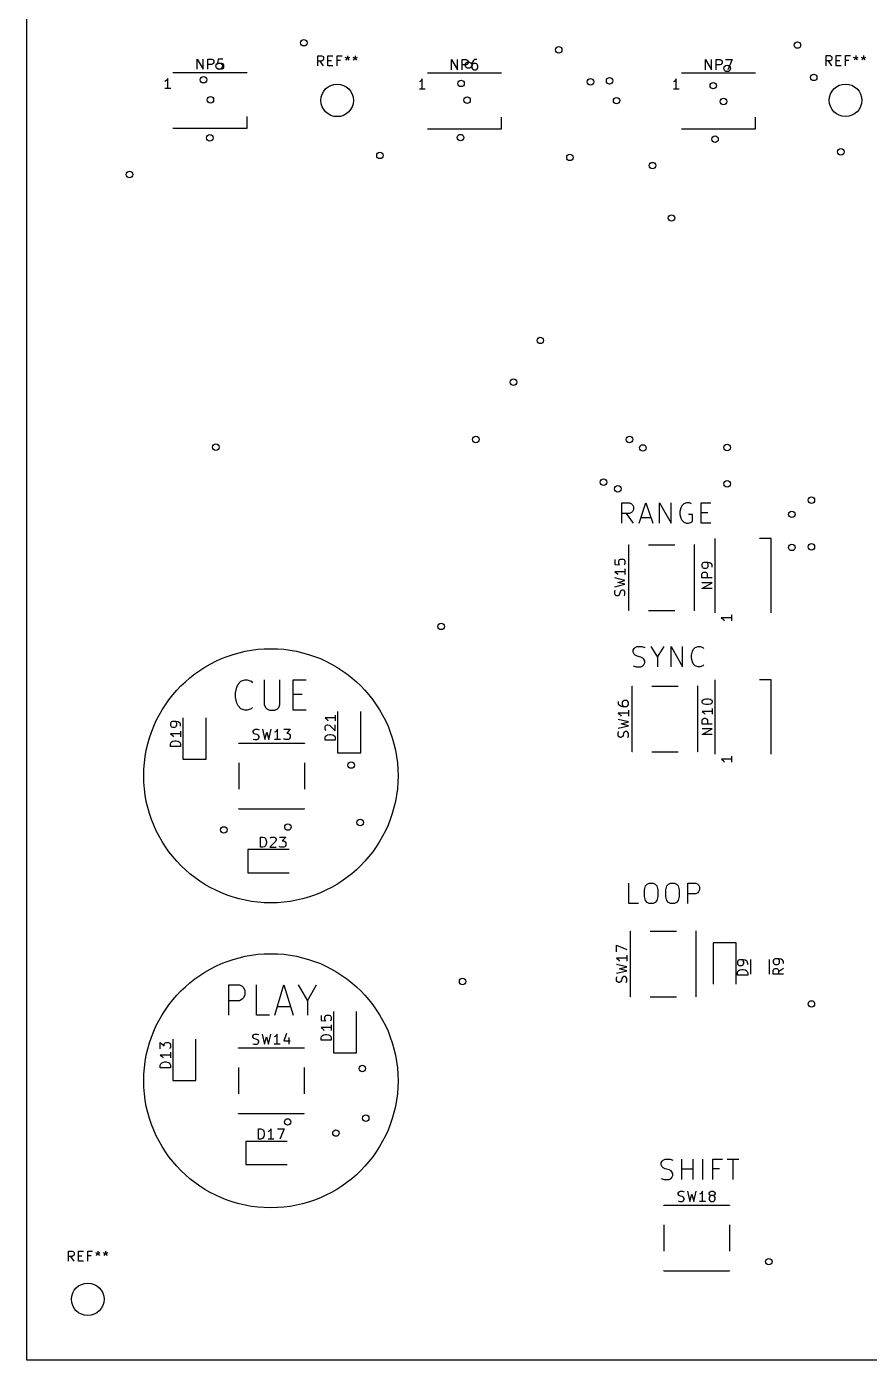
# Model space of a CAD drawing. Extents: x 0 to 360, y 0 to 265.
# Drawn here: x 0 to 82.8, y 0 to 131.2 of the extents above; entities that cross this region are included whole.
import ezdxf

# ---------------------------------------------------------------- set-up
doc = ezdxf.new("R2010")
doc.units = 0
doc.layers.add('BLACK', color=7, linetype='CONTINUOUS')

msp = doc.modelspace()

# ---------------------------------------------------------------- linework, layer by layer
at = {"layer": 'BLACK', "linetype": 'CONTINUOUS'}
for p, q in [((0, 0), (0, 260)), ((16.7681, 126.988), (16.7681, 127.988)), ((16.7681, 127.988), (17.3395, 126.988)), ((17.3395, 126.988), (17.3395, 127.988)), ((17.8157, 126.988), (17.8157, 127.988)), ((17.8157, 127.988), (18.1967, 127.988)), ((18.1967, 127.464), (17.8157, 127.464)), ((18.1967, 127.988), (18.2919, 127.94)), ((18.2919, 127.511), (18.1967, 127.464)), ((18.2919, 127.94), (18.3395, 127.892)), ((18.3395, 127.559), (18.2919, 127.511)), ((18.3395, 127.892), (18.3871, 127.797)), ((18.3871, 127.654), (18.3395, 127.559)), ((18.3871, 127.797), (18.3871, 127.654)), ((18.8157, 127.988), (18.7681, 127.511)), ((18.7681, 127.511), (18.8157, 127.559)), ((19.2919, 127.988), (18.8157, 127.988)), ((18.8157, 127.559), (18.911, 127.607)), ((18.911, 127.607), (19.149, 127.607)), ((19.149, 127.607), (19.2443, 127.559)), ((19.2443, 127.559), (19.2919, 127.511)), ((19.2919, 127.511), (19.3395, 127.416)), ((19.3395, 127.416), (19.3395, 127.178)), ((28.6152, 127.328), (28.6152, 128.328)), ((28.6152, 128.328), (28.9962, 128.328)), ((28.9962, 127.804), (28.6152, 127.804)), ((29.1867, 127.328), (28.8533, 127.804)), ((28.9962, 128.328), (29.0914, 128.28)), ((29.0914, 127.851), (28.9962, 127.804)), ((29.0914, 128.28), (29.139, 128.232)), ((29.139, 127.899), (29.0914, 127.851)), ((29.139, 128.232), (29.1867, 128.137)), ((29.1867, 127.994), (29.139, 127.899)), ((29.1867, 128.137), (29.1867, 127.994)), ((29.6152, 127.328), (29.6152, 128.328)), ((29.6152, 128.328), (30.0914, 128.328)), ((29.6152, 127.851), (29.9486, 127.851)), ((30.0914, 127.328), (29.6152, 127.328)), ((30.52, 127.328), (30.52, 128.328)), ((30.52, 128.328), (30.9962, 128.328)), ((30.8533, 127.851), (30.52, 127.851)), ((31.2819, 128.185), (31.52, 128.09)), ((31.3771, 127.899), (31.52, 128.09)), ((31.52, 128.328), (31.52, 128.09)), ((31.52, 128.09), (31.7581, 128.185)), ((31.52, 128.09), (31.6629, 127.899)), ((32.0438, 128.185), (32.2819, 128.09)), ((32.139, 127.899), (32.2819, 128.09)), ((32.2819, 128.328), (32.2819, 128.09)), ((32.2819, 128.09), (32.52, 128.185)), ((32.2819, 128.09), (32.4248, 127.899)), ((41.7731, 126.943), (41.7731, 127.943)), ((41.7731, 127.943), (42.3445, 126.943)), ((42.3445, 126.943), (42.3445, 127.943)), ((42.8207, 126.943), (42.8207, 127.943)), ((42.8207, 127.943), (43.2017, 127.943)), ((43.2017, 127.419), (42.8207, 127.419)), ((43.2017, 127.943), (43.2969, 127.895)), ((43.2969, 127.467), (43.2017, 127.419)), ((43.2969, 127.895), (43.3445, 127.847)), ((43.3445, 127.514), (43.2969, 127.467)), ((43.3445, 127.847), (43.3921, 127.752)), ((43.3921, 127.609), (43.3445, 127.514)), ((43.3921, 127.752), (43.3921, 127.609)), ((43.8207, 127.705), (43.7731, 127.514)), ((43.7731, 127.514), (43.7731, 127.133)), ((43.8207, 127.467), (43.7731, 127.371)), ((43.916, 127.847), (43.8207, 127.705)), ((43.8683, 127.514), (43.8207, 127.467)), ((43.9636, 127.562), (43.8683, 127.514)), ((43.9636, 127.895), (43.916, 127.847)), ((44.0588, 127.943), (43.9636, 127.895)), ((44.154, 127.562), (43.9636, 127.562)), ((44.2493, 127.943), (44.0588, 127.943)), ((44.2493, 127.514), (44.154, 127.562)), ((44.2969, 127.467), (44.2493, 127.514)), ((44.3445, 127.371), (44.2969, 127.467)), ((44.3445, 127.133), (44.3445, 127.371)), ((66.7431, 126.943), (66.7431, 127.943)), ((66.7431, 127.943), (67.3145, 126.943)), ((67.3145, 126.943), (67.3145, 127.943)), ((67.7907, 126.943), (67.7907, 127.943)), ((67.7907, 127.943), (68.1717, 127.943)), ((68.1717, 127.419), (67.7907, 127.419)), ((68.1717, 127.943), (68.2669, 127.895)), ((68.2669, 127.467), (68.1717, 127.419)), ((68.2669, 127.895), (68.3145, 127.847)), ((68.3145, 127.514), (68.2669, 127.467)), ((68.3145, 127.847), (68.3621, 127.752)), ((68.3621, 127.609), (68.3145, 127.514)), ((68.3621, 127.752), (68.3621, 127.609)), ((68.6955, 127.943), (69.3621, 127.943)), ((69.3621, 127.943), (68.9336, 126.943)), ((78.5852, 127.338), (78.5852, 128.338)), ((78.5852, 128.338), (78.9662, 128.338)), ((78.9662, 127.814), (78.5852, 127.814)), ((79.1567, 127.338), (78.8233, 127.814)), ((78.9662, 128.338), (79.0614, 128.29)), ((79.0614, 127.861), (78.9662, 127.814)), ((79.0614, 128.29), (79.109, 128.242)), ((79.109, 127.909), (79.0614, 127.861)), ((79.109, 128.242), (79.1567, 128.147)), ((79.1567, 128.004), (79.109, 127.909)), ((79.1567, 128.147), (79.1567, 128.004)), ((79.5852, 127.338), (79.5852, 128.338)), ((79.5852, 128.338), (80.0614, 128.338)), ((79.5852, 127.861), (79.9186, 127.861)), ((80.0614, 127.338), (79.5852, 127.338)), ((80.49, 127.338), (80.49, 128.338)), ((80.49, 128.338), (80.9662, 128.338)), ((80.8233, 127.861), (80.49, 127.861)), ((81.2519, 128.195), (81.49, 128.1)), ((81.3471, 127.909), (81.49, 128.1)), ((81.49, 128.338), (81.49, 128.1)), ((81.49, 128.1), (81.7281, 128.195)), ((81.49, 128.1), (81.6329, 127.909)), ((82.0138, 128.195), (82.2519, 128.1)), ((82.109, 127.909), (82.2519, 128.1)), ((82.2519, 128.338), (82.2519, 128.1)), ((82.2519, 128.1), (82.49, 128.195)), ((82.2519, 128.1), (82.3948, 127.909)), ((13.7848, 125.945), (13.6895, 125.85)), ((13.88, 126.088), (13.7848, 125.945)), ((13.88, 125.088), (13.88, 126.088)), ((14.38, 126.69), (21.68, 126.69)), ((18.8157, 127.035), (18.7681, 127.083)), ((18.911, 126.988), (18.8157, 127.035)), ((19.149, 126.988), (18.911, 126.988)), ((19.2443, 127.035), (19.149, 126.988)), ((19.2919, 127.083), (19.2443, 127.035)), ((19.3395, 127.178), (19.2919, 127.083)), ((38.885, 126.043), (38.7898, 125.9)), ((38.885, 125.043), (38.885, 126.043)), ((39.385, 126.645), (46.685, 126.645)), ((43.7731, 127.133), (43.8207, 127.038)), ((43.8207, 127.038), (43.8683, 126.99)), ((43.8683, 126.99), (43.9636, 126.943)), ((43.9636, 126.943), (44.154, 126.943)), ((44.154, 126.943), (44.2493, 126.99)), ((44.2493, 126.99), (44.2969, 127.038)), ((44.2969, 127.038), (44.3445, 127.133)), ((63.855, 126.043), (63.7598, 125.9)), ((63.855, 125.043), (63.855, 126.043)), ((64.355, 126.645), (71.655, 126.645)), ((13.6895, 125.85), (13.5943, 125.802)), ((14.1657, 125.088), (13.5943, 125.088)), ((38.6945, 125.805), (38.5993, 125.757)), ((39.1707, 125.043), (38.5993, 125.043)), ((38.7898, 125.9), (38.6945, 125.805)), ((63.6645, 125.805), (63.5693, 125.757)), ((64.1407, 125.043), (63.5693, 125.043)), ((63.7598, 125.9), (63.6645, 125.805)), ((21.68, 121.19), (21.68, 122.34)), ((46.685, 121.145), (46.685, 122.295)), ((71.655, 121.145), (71.655, 122.295)), ((14.38, 121.19), (21.68, 121.19)), ((39.385, 121.145), (46.685, 121.145)), ((64.355, 121.145), (71.655, 121.145)), ((58.4917, 82.3452), (58.4917, 84.3452)), ((58.4917, 84.3452), (59.2536, 84.3452)), ((59.2536, 84.3452), (59.444, 84.25)), ((59.444, 84.25), (59.5393, 84.1548)), ((59.5393, 84.1548), (59.6345, 83.9643)), ((59.6345, 83.9643), (59.6345, 83.6786)), ((60.206, 82.3452), (60.8726, 84.3452)), ((60.8726, 84.3452), (61.5393, 82.3452)), ((62.206, 82.3452), (62.206, 84.3452)), ((62.206, 84.3452), (63.3488, 82.3452)), ((63.3488, 82.3452), (63.3488, 84.3452)), ((64.3964, 84.0595), (64.3012, 83.869)), ((64.5869, 84.25), (64.3964, 84.0595)), ((64.8726, 84.3452), (64.5869, 84.25)), ((65.1583, 84.3452), (64.8726, 84.3452)), ((65.3488, 84.25), (65.1583, 84.3452)), ((66.3012, 82.3452), (66.3012, 84.3452)), ((66.3012, 84.3452), (67.2536, 84.3452)), ((59.2536, 83.2976), (58.4917, 83.2976)), ((59.6345, 82.3452), (58.9679, 83.2976)), ((59.444, 83.3929), (59.2536, 83.2976)), ((59.5393, 83.4881), (59.444, 83.3929)), ((59.6345, 83.6786), (59.5393, 83.4881)), ((60.3964, 82.9167), (61.3488, 82.9167)), ((64.3012, 83.869), (64.206, 83.4881)), ((64.206, 83.4881), (64.206, 83.2024)), ((64.206, 83.2024), (64.3012, 82.8214)), ((64.3012, 82.8214), (64.3964, 82.631)), ((65.444, 83.2024), (65.0631, 83.2024)), ((65.444, 82.5357), (65.444, 83.2024)), ((66.3012, 83.3929), (66.9679, 83.3929)), ((64.3964, 82.631), (64.5869, 82.4405)), ((64.5869, 82.4405), (64.8726, 82.3452)), ((64.8726, 82.3452), (65.0631, 82.3452)), ((65.0631, 82.3452), (65.3488, 82.4405)), ((65.3488, 82.4405), (65.444, 82.5357)), ((67.2536, 82.3452), (66.3012, 82.3452)), ((59.18, 80.23), (59.21, 80.23)), ((59.18, 73.77), (59.18, 80.23)), ((61.11, 80.23), (63.71, 80.23)), ((65.64, 80.23), (65.61, 80.23)), ((65.64, 73.77), (65.64, 80.23)), ((67.68, 73.53), (67.68, 80.83)), ((73.18, 80.83), (72.03, 80.83)), ((73.18, 73.53), (73.18, 80.83)), ((57.8124, 78.7619), (57.8124, 78.2857)), ((58.1933, 78.619), (58.241, 78.7143)), ((58.241, 78.7143), (58.2886, 78.7619)), ((58.2886, 78.7619), (58.3838, 78.8095)), ((58.3838, 78.8095), (58.6219, 78.8095)), ((58.6219, 78.8095), (58.7171, 78.7619)), ((58.7171, 78.7619), (58.7648, 78.7143)), ((58.7648, 78.7143), (58.8124, 78.619)), ((57.8124, 78.2857), (58.2886, 78.2381)), ((58.8124, 77.5714), (57.8124, 77.5714)), ((57.8124, 77.5714), (57.9552, 77.4762)), ((57.9552, 77.4762), (58.0505, 77.381)), ((58.1933, 78.381), (58.1933, 78.619)), ((58.241, 78.2857), (58.1933, 78.381)), ((58.2886, 78.2381), (58.241, 78.2857)), ((58.7648, 78.2857), (58.7171, 78.2381)), ((58.8124, 78.381), (58.7648, 78.2857)), ((58.8124, 78.619), (58.8124, 78.381)), ((58.8124, 77.8571), (58.8124, 77.2857)), ((66.43, 78.3943), (66.3824, 78.299)), ((66.3824, 78.299), (66.3824, 78.1086)), ((66.3824, 78.1086), (66.43, 78.0133)), ((66.3824, 77.3467), (66.43, 77.4419)), ((66.4776, 78.4419), (66.43, 78.3943)), ((66.43, 78.0133), (66.4776, 77.9657)), ((66.43, 77.4419), (66.4776, 77.4895)), ((66.5729, 78.4895), (66.4776, 78.4419)), ((66.4776, 77.9657), (66.5729, 77.9181)), ((66.4776, 77.4895), (66.5729, 77.5371)), ((66.9538, 78.4895), (66.5729, 78.4895)), ((66.5729, 77.9181), (66.811, 77.9181)), ((66.5729, 77.5371), (66.7157, 77.5371)), ((66.7157, 77.5371), (66.811, 77.4895)), ((66.9062, 78.4419), (66.811, 78.4895)), ((66.811, 77.9181), (66.9062, 77.9657)), ((66.811, 77.4895), (66.8586, 77.4419)), ((66.8586, 77.4419), (66.9062, 77.3467)), ((66.9538, 78.3943), (66.9062, 78.4419)), ((66.9062, 77.9657), (66.9538, 78.0133)), ((67.1443, 78.4419), (66.9538, 78.4895)), ((67.0014, 78.299), (66.9538, 78.3943)), ((66.9538, 78.0133), (67.0014, 78.1086)), ((67.0014, 78.1086), (67.0014, 78.299)), ((67.2871, 78.3467), (67.1443, 78.4419)), ((67.3348, 78.299), (67.2871, 78.3467)), ((67.3824, 78.2038), (67.3348, 78.299)), ((67.3824, 78.0133), (67.3824, 78.2038)), ((58.8124, 76.7143), (57.8124, 76.9524)), ((57.8124, 76.0952), (58.8124, 76.3333)), ((58.0505, 77.381), (58.0981, 77.2857)), ((58.0981, 76.5238), (58.8124, 76.7143)), ((58.8124, 76.3333), (58.0981, 76.5238)), ((66.3824, 76.9657), (66.3824, 77.3467)), ((67.3824, 76.9657), (66.3824, 76.9657)), ((66.3824, 75.9181), (67.3824, 76.4895)), ((67.3824, 76.4895), (66.3824, 76.4895)), ((66.9062, 77.3467), (66.9062, 76.9657)), ((57.8124, 75.619), (57.86, 75.7619)), ((57.8124, 75.381), (57.8124, 75.619)), ((57.86, 75.2857), (57.8124, 75.381)), ((57.9076, 75.2381), (57.86, 75.2857)), ((58.0029, 75.1905), (57.9076, 75.2381)), ((58.0981, 75.1905), (58.0029, 75.1905)), ((58.1933, 75.2381), (58.0981, 75.1905)), ((58.241, 75.2857), (58.1933, 75.2381)), ((58.2886, 75.381), (58.241, 75.2857)), ((58.3362, 75.5714), (58.2886, 75.381)), ((58.3838, 75.6667), (58.3362, 75.5714)), ((58.4314, 75.7143), (58.3838, 75.6667)), ((58.5267, 75.7619), (58.4314, 75.7143)), ((58.6219, 75.7619), (58.5267, 75.7619)), ((58.7171, 75.7143), (58.6219, 75.7619)), ((58.7648, 75.6667), (58.7171, 75.7143)), ((58.8124, 75.5714), (58.7648, 75.6667)), ((58.7648, 75.1905), (58.8124, 75.3333)), ((58.8124, 75.3333), (58.8124, 75.5714)), ((67.3824, 75.9181), (66.3824, 75.9181)), ((59.21, 73.77), (59.18, 73.77)), ((61.11, 73.77), (63.71, 73.77)), ((65.64, 73.77), (65.61, 73.77)), ((69.2824, 73.03), (68.2824, 73.03)), ((68.2824, 73.03), (68.4252, 72.9348)), ((68.4252, 72.9348), (68.5205, 72.8395)), ((68.5205, 72.8395), (68.5681, 72.7443)), ((69.2824, 73.3157), (69.2824, 72.7443)), ((59.6238, 69.8393), (59.719, 70.0298)), ((59.6238, 69.6488), (59.6238, 69.8393)), ((59.719, 69.4583), (59.6238, 69.6488)), ((59.719, 70.0298), (59.8143, 70.125)), ((59.8143, 70.125), (60.0048, 70.2202)), ((60.0048, 70.2202), (60.481, 70.2202)), ((60.481, 70.2202), (60.7667, 70.125)), ((61.3381, 70.2202), (62.0048, 69.1726)), ((62.0048, 69.1726), (62.6714, 70.2202)), ((63.3381, 68.2202), (63.3381, 70.2202)), ((63.3381, 70.2202), (64.481, 68.2202)), ((64.481, 68.2202), (64.481, 70.2202)), ((65.3381, 69.3631), (65.4333, 69.744)), ((65.4333, 69.744), (65.5286, 69.9345)), ((65.5286, 69.9345), (65.719, 70.125)), ((65.719, 70.125), (66.0048, 70.2202)), ((66.0048, 70.2202), (66.1952, 70.2202)), ((66.1952, 70.2202), (66.481, 70.125)), ((66.481, 70.125), (66.5762, 70.0298)), ((59.6238, 68.3155), (59.9095, 68.2202)), ((59.8143, 69.3631), (59.719, 69.4583)), ((60.0048, 69.2679), (59.8143, 69.3631)), ((59.9095, 68.2202), (60.3857, 68.2202)), ((60.3857, 69.1726), (60.0048, 69.2679)), ((60.5762, 69.0774), (60.3857, 69.1726)), ((60.3857, 68.2202), (60.5762, 68.3155)), ((60.6714, 68.9821), (60.5762, 69.0774)), ((60.5762, 68.3155), (60.6714, 68.4107)), ((60.7667, 68.7917), (60.6714, 68.9821)), ((60.6714, 68.4107), (60.7667, 68.6012)), ((60.7667, 68.6012), (60.7667, 68.7917)), ((62.0048, 69.1726), (62.0048, 68.2202)), ((65.3381, 69.0774), (65.3381, 69.3631)), ((65.4333, 68.6964), (65.3381, 69.0774)), ((65.5286, 68.506), (65.4333, 68.6964)), ((65.719, 68.3155), (65.5286, 68.506)), ((66.0048, 68.2202), (65.719, 68.3155)), ((66.1952, 68.2202), (66.0048, 68.2202)), ((66.481, 68.3155), (66.1952, 68.2202)), ((66.5762, 68.4107), (66.481, 68.3155)), ((21.0429, 66.7992), (21.4286, 66.942)), ((21.4286, 66.942), (21.6857, 66.942)), ((21.6857, 66.942), (22.0714, 66.7992)), ((23.3571, 66.942), (23.3571, 64.5135)), ((24.9, 64.5135), (24.9, 66.942)), ((26.1857, 63.942), (26.1857, 66.942)), ((26.1857, 66.942), (27.4714, 66.942)), ((67.69, 59.63), (67.69, 66.93)), ((73.19, 66.93), (72.04, 66.93)), ((73.19, 59.63), (73.19, 66.93)), ((20.5286, 65.6563), (20.6571, 66.2278)), ((20.5286, 65.2278), (20.5286, 65.6563)), ((20.6571, 66.2278), (20.7857, 66.5135)), ((20.7857, 66.5135), (21.0429, 66.7992)), ((22.0714, 66.7992), (22.2, 66.6563)), ((59.51, 66.31), (59.54, 66.31)), ((59.51, 59.85), (59.51, 66.31)), ((61.44, 66.31), (64.04, 66.31)), ((65.97, 66.31), (65.94, 66.31)), ((65.97, 59.85), (65.97, 66.31)), ((20.6571, 64.6563), (20.5286, 65.2278)), ((20.7857, 64.3706), (20.6571, 64.6563)), ((21.0429, 64.0849), (20.7857, 64.3706)), ((23.3571, 64.5135), (23.4857, 64.2278)), ((24.7714, 64.2278), (24.9, 64.5135)), ((26.1857, 65.5135), (27.0857, 65.5135)), ((58.1424, 64.7943), (58.1424, 64.6038)), ((58.1424, 64.6038), (58.19, 64.5086)), ((58.19, 64.5086), (58.2376, 64.461)), ((58.2376, 64.461), (58.3805, 64.3657)), ((58.3805, 64.3657), (58.571, 64.3181)), ((58.571, 64.7943), (58.5233, 64.699)), ((58.5233, 64.699), (58.5233, 64.5086)), ((58.5233, 64.5086), (58.571, 64.4133)), ((58.6186, 64.8419), (58.571, 64.7943)), ((58.571, 64.4133), (58.6186, 64.3657)), ((58.571, 64.3181), (58.9519, 64.3181)), ((58.7138, 64.8895), (58.6186, 64.8419)), ((58.6186, 64.3657), (58.7138, 64.3181)), ((58.9519, 64.8895), (58.7138, 64.8895)), ((59.0471, 64.8419), (58.9519, 64.8895)), ((58.9519, 64.3181), (59.0471, 64.3657)), ((59.0948, 64.7943), (59.0471, 64.8419)), ((59.0471, 64.3657), (59.0948, 64.4133)), ((59.1424, 64.699), (59.0948, 64.7943)), ((59.0948, 64.4133), (59.1424, 64.5086)), ((59.1424, 64.5086), (59.1424, 64.699)), ((66.3924, 64.8276), (66.44, 64.9229)), ((66.3924, 64.7324), (66.3924, 64.8276)), ((66.44, 64.6371), (66.3924, 64.7324)), ((66.44, 64.9229), (66.4876, 64.9705)), ((66.4876, 64.5895), (66.44, 64.6371)), ((66.4876, 64.9705), (66.5829, 65.0181)), ((66.5829, 64.5419), (66.4876, 64.5895)), ((66.5829, 65.0181), (66.7733, 65.0657)), ((66.7733, 64.4943), (66.5829, 64.5419)), ((66.7733, 65.0657), (67.0114, 65.0657)), ((67.0114, 64.4943), (66.7733, 64.4943)), ((67.0114, 65.0657), (67.2019, 65.0181)), ((67.2019, 64.5419), (67.0114, 64.4943)), ((67.2019, 65.0181), (67.2971, 64.9705)), ((67.2971, 64.5895), (67.2019, 64.5419)), ((67.2971, 64.9705), (67.3448, 64.9229)), ((67.3448, 64.6371), (67.2971, 64.5895)), ((67.3448, 64.9229), (67.3924, 64.8276)), ((67.3924, 64.7324), (67.3448, 64.6371)), ((67.3924, 64.8276), (67.3924, 64.7324)), ((15.365, 63.1875), (15.365, 59.1275)), ((17.635, 59.1275), (17.635, 63.1875)), ((21.4286, 63.942), (21.0429, 64.0849)), ((21.6857, 63.942), (21.4286, 63.942)), ((22.0714, 64.0849), (21.6857, 63.942)), ((22.2, 64.2278), (22.0714, 64.0849)), ((23.4857, 64.2278), (23.6143, 64.0849)), ((23.6143, 64.0849), (23.8714, 63.942)), ((23.8714, 63.942), (24.3857, 63.942)), ((24.3857, 63.942), (24.6429, 64.0849)), ((24.6429, 64.0849), (24.7714, 64.2278)), ((27.4714, 63.942), (26.1857, 63.942)), ((30.3324, 63.1887), (29.3324, 63.1887)), ((29.3324, 63.1887), (29.4752, 63.0935)), ((29.4752, 63.0935), (29.5705, 62.9982)), ((29.5705, 62.9982), (29.6181, 62.903)), ((30.3324, 63.4744), (30.3324, 62.903)), ((30.565, 63.8125), (30.565, 59.7525)), ((32.835, 59.7525), (32.835, 63.8125)), ((59.1424, 63.6514), (58.1424, 63.6514)), ((58.1424, 63.6514), (58.2852, 63.5562)), ((59.1424, 62.7943), (58.1424, 63.0324)), ((58.2852, 63.5562), (58.3805, 63.461)), ((58.3805, 63.461), (58.4281, 63.3657)), ((59.1424, 63.9371), (59.1424, 63.3657)), ((67.3924, 63.8276), (66.3924, 63.8276)), ((66.3924, 63.8276), (66.5352, 63.7324)), ((66.3924, 62.9705), (66.44, 63.0657)), ((66.3924, 62.5895), (66.3924, 62.9705)), ((66.44, 63.0657), (66.4876, 63.1133)), ((66.4876, 63.1133), (66.5829, 63.161)), ((66.5352, 63.7324), (66.6305, 63.6371)), ((66.5829, 63.161), (66.7257, 63.161)), ((66.6305, 63.6371), (66.6781, 63.5419)), ((66.7257, 63.161), (66.821, 63.1133)), ((66.821, 63.1133), (66.8686, 63.0657)), ((66.8686, 63.0657), (66.9162, 62.9705)), ((66.9162, 62.9705), (66.9162, 62.5895)), ((67.3924, 64.1133), (67.3924, 63.5419)), ((14.18, 62.7542), (14.1324, 62.6589)), ((14.1324, 62.6589), (14.1324, 62.4685)), ((14.1324, 62.4685), (14.18, 62.3732)), ((14.2276, 62.8018), (14.18, 62.7542)), ((14.18, 62.3732), (14.2276, 62.3256)), ((14.3229, 62.8494), (14.2276, 62.8018)), ((14.2276, 62.3256), (14.3229, 62.278)), ((14.7038, 62.8494), (14.3229, 62.8494)), ((14.3229, 62.278), (14.561, 62.278)), ((14.6562, 62.8018), (14.561, 62.8494)), ((14.561, 62.278), (14.6562, 62.3256)), ((14.7038, 62.7542), (14.6562, 62.8018)), ((14.6562, 62.3256), (14.7038, 62.3732)), ((14.8943, 62.8018), (14.7038, 62.8494)), ((14.7514, 62.6589), (14.7038, 62.7542)), ((14.7038, 62.3732), (14.7514, 62.4685)), ((14.7514, 62.4685), (14.7514, 62.6589)), ((15.0371, 62.7065), (14.8943, 62.8018)), ((15.0848, 62.6589), (15.0371, 62.7065)), ((15.1324, 62.5637), (15.0848, 62.6589)), ((15.1324, 62.3732), (15.1324, 62.5637)), ((15.1324, 61.897), (15.1324, 61.3256)), ((22.2705, 61.8771), (22.3181, 61.9724)), ((22.2705, 61.7819), (22.2705, 61.8771)), ((22.3181, 61.6867), (22.2705, 61.7819)), ((22.3181, 61.9724), (22.3657, 62.02)), ((22.3657, 61.639), (22.3181, 61.6867)), ((22.3657, 62.02), (22.461, 62.0676)), ((22.461, 62.0676), (22.699, 62.0676)), ((22.699, 62.0676), (22.8419, 62.02)), ((23.1752, 62.0676), (23.4133, 61.0676)), ((23.4133, 61.0676), (23.6038, 61.7819)), ((23.6038, 61.7819), (23.7943, 61.0676)), ((23.7943, 61.0676), (24.0324, 62.0676)), ((24.461, 61.8295), (24.3657, 61.7819)), ((24.5562, 61.9248), (24.461, 61.8295)), ((24.6514, 62.0676), (24.5562, 61.9248)), ((24.6514, 61.0676), (24.6514, 62.0676)), ((25.2705, 62.0676), (25.8895, 62.0676)), ((25.8895, 62.0676), (25.5562, 61.6867)), ((25.5562, 61.6867), (25.699, 61.6867)), ((25.699, 61.6867), (25.7943, 61.639)), ((29.3324, 62.3315), (29.38, 62.4268)), ((29.3324, 62.0935), (29.3324, 62.3315)), ((29.38, 61.9982), (29.3324, 62.0935)), ((29.38, 62.4268), (29.4276, 62.4744)), ((29.4276, 61.9506), (29.38, 61.9982)), ((29.4276, 62.4744), (29.5229, 62.522)), ((29.5229, 62.522), (29.6181, 62.522)), ((29.6181, 62.522), (29.761, 62.4744)), ((29.761, 62.4744), (30.3324, 61.903)), ((30.3324, 61.903), (30.3324, 62.522)), ((58.1424, 62.1752), (59.1424, 62.4133)), ((58.1424, 61.699), (58.19, 61.8419)), ((58.1424, 61.461), (58.1424, 61.699)), ((58.4281, 62.6038), (59.1424, 62.7943)), ((59.1424, 62.4133), (58.4281, 62.6038)), ((58.7138, 61.7467), (58.6662, 61.6514)), ((58.7614, 61.7943), (58.7138, 61.7467)), ((58.8567, 61.8419), (58.7614, 61.7943)), ((58.9519, 61.8419), (58.8567, 61.8419)), ((59.0471, 61.7943), (58.9519, 61.8419)), ((59.0948, 61.7467), (59.0471, 61.7943)), ((59.1424, 61.6514), (59.0948, 61.7467)), ((67.3924, 62.5895), (66.3924, 62.5895)), ((66.3924, 61.5419), (67.3924, 62.1133)), ((67.3924, 62.1133), (66.3924, 62.1133)), ((15.1324, 61.6113), (14.1324, 61.6113)), ((14.1324, 61.6113), (14.2752, 61.5161)), ((14.1324, 60.6113), (14.18, 60.7542)), ((14.1324, 60.3732), (14.1324, 60.6113)), ((15.1324, 60.3732), (14.1324, 60.3732)), ((14.18, 60.7542), (14.2752, 60.8494)), ((14.2752, 61.5161), (14.3705, 61.4208)), ((14.2752, 60.8494), (14.3705, 60.897)), ((14.3705, 61.4208), (14.4181, 61.3256)), ((14.3705, 60.897), (14.561, 60.9446)), ((14.561, 60.9446), (14.7038, 60.9446)), ((14.7038, 60.9446), (14.8943, 60.897)), ((14.8943, 60.897), (14.9895, 60.8494)), ((14.9895, 60.8494), (15.0848, 60.7542)), ((15.0848, 60.7542), (15.1324, 60.6113)), ((15.1324, 60.6113), (15.1324, 60.3732)), ((20.85, 60.67), (20.85, 60.7)), ((20.85, 60.7), (27.31, 60.7)), ((22.2705, 61.1152), (22.4133, 61.0676)), ((22.461, 61.5914), (22.3657, 61.639)), ((22.4133, 61.0676), (22.6514, 61.0676)), ((22.6514, 61.5438), (22.461, 61.5914)), ((22.7467, 61.4962), (22.6514, 61.5438)), ((22.6514, 61.0676), (22.7467, 61.1152)), ((22.7943, 61.4486), (22.7467, 61.4962)), ((22.7467, 61.1152), (22.7943, 61.1629)), ((22.8419, 61.3533), (22.7943, 61.4486)), ((22.7943, 61.1629), (22.8419, 61.2581)), ((22.8419, 61.2581), (22.8419, 61.3533)), ((24.9371, 61.0676), (24.3657, 61.0676)), ((25.3181, 61.1152), (25.2705, 61.1629)), ((25.4133, 61.0676), (25.3181, 61.1152)), ((25.699, 61.0676), (25.4133, 61.0676)), ((25.7943, 61.1152), (25.699, 61.0676)), ((25.7943, 61.639), (25.8419, 61.5914)), ((25.8419, 61.1629), (25.7943, 61.1152)), ((25.8419, 61.5914), (25.8895, 61.4962)), ((25.8895, 61.2581), (25.8419, 61.1629)), ((25.8895, 61.4962), (25.8895, 61.2581)), ((27.31, 60.7), (27.31, 60.67)), ((29.3324, 61.2363), (29.38, 61.3792)), ((29.3324, 60.9982), (29.3324, 61.2363)), ((30.3324, 60.9982), (29.3324, 60.9982)), ((29.38, 61.3792), (29.4752, 61.4744)), ((29.4752, 61.4744), (29.5705, 61.522)), ((29.5705, 61.522), (29.761, 61.5696)), ((29.761, 61.5696), (29.9038, 61.5696)), ((29.9038, 61.5696), (30.0943, 61.522)), ((30.0943, 61.522), (30.1895, 61.4744)), ((30.1895, 61.4744), (30.2848, 61.3792)), ((30.2848, 61.3792), (30.3324, 61.2363)), ((30.3324, 61.2363), (30.3324, 60.9982)), ((58.19, 61.3657), (58.1424, 61.461)), ((58.2376, 61.3181), (58.19, 61.3657)), ((58.3329, 61.2705), (58.2376, 61.3181)), ((58.4281, 61.2705), (58.3329, 61.2705)), ((58.5233, 61.3181), (58.4281, 61.2705)), ((58.571, 61.3657), (58.5233, 61.3181)), ((58.6186, 61.461), (58.571, 61.3657)), ((58.6662, 61.6514), (58.6186, 61.461)), ((59.0948, 61.2705), (59.1424, 61.4133)), ((59.1424, 61.4133), (59.1424, 61.6514)), ((67.3924, 61.5419), (66.3924, 61.5419)), ((15.365, 59.1275), (17.635, 59.1275)), ((30.565, 59.7525), (32.835, 59.7525)), ((59.54, 59.85), (59.51, 59.85)), ((61.44, 59.85), (64.04, 59.85)), ((65.97, 59.85), (65.94, 59.85)), ((69.2924, 59.13), (68.2924, 59.13)), ((68.2924, 59.13), (68.4352, 59.0348)), ((68.4352, 59.0348), (68.5305, 58.9395)), ((69.2924, 59.4157), (69.2924, 58.8443)), ((20.85, 58.77), (20.85, 56.17)), ((27.31, 58.77), (27.31, 56.17)), ((68.5305, 58.9395), (68.5781, 58.8443)), ((20.85, 54.24), (20.85, 54.27)), ((20.85, 54.24), (27.31, 54.24)), ((27.31, 54.24), (27.31, 54.27)), ((22.9857, 50.4676), (22.9857, 51.4676)), ((22.9857, 51.4676), (23.2238, 51.4676)), ((23.2238, 51.4676), (23.3667, 51.42)), ((23.3667, 51.42), (23.4619, 51.3248)), ((23.4619, 51.3248), (23.5095, 51.2295)), ((23.5095, 51.2295), (23.5571, 51.039)), ((23.9381, 51.3724), (23.9857, 51.42)), ((23.9857, 51.42), (24.081, 51.4676)), ((24.081, 51.4676), (24.319, 51.4676)), ((24.319, 51.4676), (24.4143, 51.42)), ((24.4143, 51.42), (24.4619, 51.3724)), ((24.4619, 51.3724), (24.5095, 51.2771)), ((24.5095, 51.1819), (24.4619, 51.039)), ((24.5095, 51.2771), (24.5095, 51.1819)), ((24.8429, 51.4676), (25.4619, 51.4676)), ((25.4619, 51.4676), (25.1286, 51.0867)), ((25.8, 50.235), (21.74, 50.235)), ((21.74, 50.235), (21.74, 47.965)), ((23.2238, 50.4676), (22.9857, 50.4676)), ((23.3667, 50.5152), (23.2238, 50.4676)), ((23.4619, 50.6105), (23.3667, 50.5152)), ((23.5095, 50.7057), (23.4619, 50.6105)), ((23.5571, 50.8962), (23.5095, 50.7057)), ((23.5571, 51.039), (23.5571, 50.8962)), ((24.4619, 51.039), (23.8905, 50.4676)), ((23.8905, 50.4676), (24.5095, 50.4676)), ((24.8905, 50.5152), (24.8429, 50.5629)), ((24.9857, 50.4676), (24.8905, 50.5152)), ((25.2714, 50.4676), (24.9857, 50.4676)), ((25.1286, 51.0867), (25.2714, 51.0867)), ((25.2714, 51.0867), (25.3667, 51.039)), ((25.3667, 50.5152), (25.2714, 50.4676)), ((25.3667, 51.039), (25.4143, 50.9914)), ((25.4143, 50.5629), (25.3667, 50.5152)), ((25.4143, 50.9914), (25.4619, 50.8962)), ((25.4619, 50.6581), (25.4143, 50.5629)), ((25.4619, 50.8962), (25.4619, 50.6581)), ((21.74, 47.965), (25.8, 47.965)), ((59.1964, 44.9452), (59.1964, 46.9452)), ((60.7202, 46.2786), (60.8155, 46.6595)), ((60.7202, 45.6119), (60.7202, 46.2786)), ((60.8155, 46.6595), (61.006, 46.85)), ((61.006, 46.85), (61.1964, 46.9452)), ((61.1964, 46.9452), (61.5774, 46.9452)), ((61.5774, 46.9452), (61.7679, 46.85)), ((61.7679, 46.85), (61.9583, 46.6595)), ((61.9583, 46.6595), (62.0536, 46.2786)), ((62.0536, 46.2786), (62.0536, 45.6119)), ((62.8155, 46.2786), (62.9107, 46.6595)), ((62.8155, 45.6119), (62.8155, 46.2786)), ((62.9107, 46.6595), (63.1012, 46.85)), ((63.1012, 46.85), (63.2917, 46.9452)), ((63.2917, 46.9452), (63.6726, 46.9452)), ((63.6726, 46.9452), (63.8631, 46.85)), ((63.8631, 46.85), (64.0536, 46.6595)), ((64.0536, 46.6595), (64.1488, 46.2786)), ((64.1488, 46.2786), (64.1488, 45.6119)), ((65.006, 44.9452), (65.006, 46.9452)), ((65.006, 46.9452), (65.7679, 46.9452)), ((65.7679, 46.9452), (65.9583, 46.85)), ((65.9583, 45.9929), (65.7679, 45.8976)), ((65.9583, 46.85), (66.0536, 46.7548)), ((66.0536, 46.0881), (65.9583, 45.9929)), ((66.0536, 46.7548), (66.1488, 46.5643)), ((66.1488, 46.2786), (66.0536, 46.0881)), ((66.1488, 46.5643), (66.1488, 46.2786)), ((60.1488, 44.9452), (59.1964, 44.9452)), ((60.8155, 45.231), (60.7202, 45.6119)), ((61.006, 45.0405), (60.8155, 45.231)), ((61.1964, 44.9452), (61.006, 45.0405)), ((61.5774, 44.9452), (61.1964, 44.9452)), ((61.7679, 45.0405), (61.5774, 44.9452)), ((61.9583, 45.231), (61.7679, 45.0405)), ((62.0536, 45.6119), (61.9583, 45.231)), ((62.9107, 45.231), (62.8155, 45.6119)), ((63.1012, 45.0405), (62.9107, 45.231)), ((63.2917, 44.9452), (63.1012, 45.0405)), ((63.6726, 44.9452), (63.2917, 44.9452)), ((63.8631, 45.0405), (63.6726, 44.9452)), ((64.0536, 45.231), (63.8631, 45.0405)), ((64.1488, 45.6119), (64.0536, 45.231)), ((65.7679, 45.8976), (65.006, 45.8976)), ((59.35, 42.22), (59.38, 42.22)), ((59.35, 35.76), (59.35, 42.22)), ((61.28, 42.22), (63.88, 42.22)), ((65.81, 42.22), (65.78, 42.22)), ((65.81, 35.76), (65.81, 42.22)), ((57.9824, 40.1805), (57.9824, 40.8471)), ((57.9824, 40.8471), (58.9824, 40.4186)), ((69.735, 41.0725), (67.465, 41.0725)), ((67.465, 41.0725), (67.465, 37.0125)), ((69.735, 37.0125), (69.735, 41.0725)), ((58.9824, 39.5614), (57.9824, 39.5614)), ((57.9824, 39.5614), (58.1252, 39.4662)), ((58.1252, 39.4662), (58.2205, 39.371)), ((58.2205, 39.371), (58.2681, 39.2757)), ((58.9824, 39.8471), (58.9824, 39.2757)), ((70.0629, 39.3982), (69.9676, 39.3506)), ((70.4438, 39.3982), (70.0629, 39.3982)), ((70.3962, 39.3506), (70.301, 39.3982)), ((70.6343, 39.3506), (70.4438, 39.3982)), ((71.19, 37.9729), (71.19, 39.4271)), ((73.01, 37.9729), (73.01, 39.4271)), ((73.44, 39.4105), (73.3924, 39.3152)), ((73.4876, 39.4581), (73.44, 39.4105)), ((73.5829, 39.5057), (73.4876, 39.4581)), ((73.9638, 39.5057), (73.5829, 39.5057)), ((73.9162, 39.4581), (73.821, 39.5057)), ((73.9638, 39.4105), (73.9162, 39.4581)), ((74.1543, 39.4581), (73.9638, 39.5057)), ((74.0114, 39.3152), (73.9638, 39.4105)), ((74.2971, 39.3629), (74.1543, 39.4581)), ((74.3448, 39.3152), (74.2971, 39.3629)), ((58.9824, 38.7043), (57.9824, 38.9424)), ((57.9824, 38.0852), (58.9824, 38.3233)), ((58.2681, 38.5138), (58.9824, 38.7043)), ((58.9824, 38.3233), (58.2681, 38.5138)), ((69.92, 39.303), (69.8724, 39.2077)), ((69.8724, 39.2077), (69.8724, 39.0173)), ((69.8724, 39.0173), (69.92, 38.922)), ((69.8724, 38.1125), (69.92, 38.2554)), ((69.8724, 37.8744), (69.8724, 38.1125)), ((69.9676, 39.3506), (69.92, 39.303)), ((69.92, 38.922), (69.9676, 38.8744)), ((69.92, 38.2554), (70.0152, 38.3506)), ((69.9676, 38.8744), (70.0629, 38.8268)), ((70.0152, 38.3506), (70.1105, 38.3982)), ((70.0629, 38.8268), (70.301, 38.8268)), ((70.1105, 38.3982), (70.301, 38.4458)), ((70.301, 38.8268), (70.3962, 38.8744)), ((70.301, 38.4458), (70.4438, 38.4458)), ((70.4438, 39.303), (70.3962, 39.3506)), ((70.3962, 38.8744), (70.4438, 38.922)), ((70.4914, 39.2077), (70.4438, 39.303)), ((70.4438, 38.922), (70.4914, 39.0173)), ((70.4438, 38.4458), (70.6343, 38.3982)), ((70.4914, 39.0173), (70.4914, 39.2077)), ((70.7771, 39.2554), (70.6343, 39.3506)), ((70.6343, 38.3982), (70.7295, 38.3506)), ((70.7295, 38.3506), (70.8248, 38.2554)), ((70.8248, 39.2077), (70.7771, 39.2554)), ((70.8724, 39.1125), (70.8248, 39.2077)), ((70.8248, 38.2554), (70.8724, 38.1125)), ((70.8724, 38.922), (70.8724, 39.1125)), ((70.8724, 38.1125), (70.8724, 37.8744)), ((73.3924, 39.3152), (73.3924, 39.1248)), ((73.3924, 39.1248), (73.44, 39.0295)), ((73.3924, 38.3629), (73.44, 38.4581)), ((73.3924, 37.9819), (73.3924, 38.3629)), ((73.44, 39.0295), (73.4876, 38.9819)), ((73.44, 38.4581), (73.4876, 38.5057)), ((73.4876, 38.9819), (73.5829, 38.9343)), ((73.4876, 38.5057), (73.5829, 38.5533)), ((73.5829, 38.9343), (73.821, 38.9343)), ((73.5829, 38.5533), (73.7257, 38.5533)), ((73.7257, 38.5533), (73.821, 38.5057)), ((73.821, 38.9343), (73.9162, 38.9819)), ((73.821, 38.5057), (73.8686, 38.4581)), ((73.8686, 38.4581), (73.9162, 38.3629)), ((73.9162, 38.9819), (73.9638, 39.0295)), ((74.3924, 38.5533), (73.9162, 38.22)), ((73.9162, 38.3629), (73.9162, 37.9819)), ((73.9638, 39.0295), (74.0114, 39.1248)), ((74.0114, 39.1248), (74.0114, 39.3152)), ((74.3924, 39.22), (74.3448, 39.3152)), ((74.3924, 39.0295), (74.3924, 39.22)), ((19.8857, 33.942), (19.8857, 36.942)), ((19.8857, 36.942), (20.9143, 36.942)), ((20.9143, 36.942), (21.1714, 36.7992)), ((21.1714, 36.7992), (21.3, 36.6563)), ((22.5857, 33.942), (22.5857, 36.942)), ((24.3857, 33.942), (25.2857, 36.942)), ((25.2857, 36.942), (26.1857, 33.942)), ((26.7, 36.942), (27.6, 35.3706)), ((27.6, 35.3706), (28.5, 36.942)), ((57.9824, 37.609), (58.03, 37.7519)), ((57.9824, 37.371), (57.9824, 37.609)), ((58.03, 37.2757), (57.9824, 37.371)), ((58.0776, 37.2281), (58.03, 37.2757)), ((58.1729, 37.1805), (58.0776, 37.2281)), ((58.2681, 37.1805), (58.1729, 37.1805)), ((58.3633, 37.2281), (58.2681, 37.1805)), ((58.411, 37.2757), (58.3633, 37.2281)), ((58.4586, 37.371), (58.411, 37.2757)), ((58.5062, 37.5614), (58.4586, 37.371)), ((58.5538, 37.6567), (58.5062, 37.5614)), ((58.6014, 37.7043), (58.5538, 37.6567)), ((58.6967, 37.7519), (58.6014, 37.7043)), ((58.7919, 37.7519), (58.6967, 37.7519)), ((58.8871, 37.7043), (58.7919, 37.7519)), ((58.9348, 37.6567), (58.8871, 37.7043)), ((58.9824, 37.5614), (58.9348, 37.6567)), ((58.9348, 37.1805), (58.9824, 37.3233)), ((58.9824, 37.3233), (58.9824, 37.5614)), ((70.8724, 37.8744), (69.8724, 37.8744)), ((74.3924, 37.9819), (73.3924, 37.9819)), ((21.1714, 35.5135), (20.9143, 35.3706)), ((21.3, 35.6563), (21.1714, 35.5135)), ((21.3, 36.6563), (21.4286, 36.3706)), ((21.4286, 35.942), (21.3, 35.6563)), ((21.4286, 36.3706), (21.4286, 35.942)), ((59.38, 35.76), (59.35, 35.76)), ((61.28, 35.76), (63.88, 35.76)), ((65.81, 35.76), (65.78, 35.76)), ((20.9143, 35.3706), (19.8857, 35.3706)), ((24.6429, 34.7992), (25.9286, 34.7992)), ((27.6, 35.3706), (27.6, 33.942)), ((30.165, 34.3), (30.165, 30.24)), ((32.435, 30.24), (32.435, 34.3)), ((23.8714, 33.942), (22.5857, 33.942)), ((28.9324, 33.9143), (28.9324, 33.4381)), ((28.9324, 33.4381), (29.4086, 33.3905)), ((29.3133, 33.7714), (29.361, 33.8667)), ((29.3133, 33.5333), (29.3133, 33.7714)), ((29.361, 33.4381), (29.3133, 33.5333)), ((29.361, 33.8667), (29.4086, 33.9143)), ((29.4086, 33.3905), (29.361, 33.4381)), ((29.4086, 33.9143), (29.5038, 33.9619)), ((29.5038, 33.9619), (29.7419, 33.9619)), ((29.7419, 33.9619), (29.8371, 33.9143)), ((29.8371, 33.9143), (29.8848, 33.8667)), ((29.8848, 33.4381), (29.8371, 33.3905)), ((29.8848, 33.8667), (29.9324, 33.7714)), ((29.9324, 33.5333), (29.8848, 33.4381)), ((29.9324, 33.7714), (29.9324, 33.5333)), ((29.9324, 33.0095), (29.9324, 32.4381)), ((14.365, 31.6), (14.365, 27.54)), ((16.635, 27.54), (16.635, 31.6)), ((22.2405, 31.9071), (22.2881, 32.0024)), ((22.2405, 31.8119), (22.2405, 31.9071)), ((22.2881, 31.7167), (22.2405, 31.8119)), ((22.2881, 32.0024), (22.3357, 32.05)), ((22.3357, 31.669), (22.2881, 31.7167)), ((22.3357, 32.05), (22.431, 32.0976)), ((22.431, 31.6214), (22.3357, 31.669)), ((22.431, 32.0976), (22.669, 32.0976)), ((22.6214, 31.5738), (22.431, 31.6214)), ((22.7167, 31.5262), (22.6214, 31.5738)), ((22.669, 32.0976), (22.8119, 32.05)), ((22.7643, 31.4786), (22.7167, 31.5262)), ((23.1452, 32.0976), (23.3833, 31.0976)), ((23.3833, 31.0976), (23.5738, 31.8119)), ((23.5738, 31.8119), (23.7643, 31.0976)), ((23.7643, 31.0976), (24.0024, 32.0976)), ((24.431, 31.8595), (24.3357, 31.8119)), ((24.5262, 31.9548), (24.431, 31.8595)), ((24.6214, 32.0976), (24.5262, 31.9548)), ((24.6214, 31.0976), (24.6214, 32.0976)), ((25.5262, 32.1452), (25.2881, 31.431)), ((25.7643, 31.7643), (25.7643, 31.0976)), ((29.9324, 32.7238), (28.9324, 32.7238)), ((28.9324, 32.7238), (29.0752, 32.6286)), ((28.9324, 31.7238), (28.98, 31.8667)), ((28.9324, 31.4857), (28.9324, 31.7238)), ((29.9324, 31.4857), (28.9324, 31.4857)), ((28.98, 31.8667), (29.0752, 31.9619)), ((29.0752, 32.6286), (29.1705, 32.5333)), ((29.0752, 31.9619), (29.1705, 32.0095)), ((29.1705, 32.5333), (29.2181, 32.4381)), ((29.1705, 32.0095), (29.361, 32.0571)), ((29.361, 32.0571), (29.5038, 32.0571)), ((29.5038, 32.0571), (29.6943, 32.0095)), ((29.6943, 32.0095), (29.7895, 31.9619)), ((29.7895, 31.9619), (29.8848, 31.8667)), ((29.8848, 31.8667), (29.9324, 31.7238)), ((29.9324, 31.7238), (29.9324, 31.4857)), ((13.1324, 30.6429), (13.1324, 31.2619)), ((13.1324, 31.2619), (13.5133, 30.9286)), ((13.5133, 31.0714), (13.561, 31.1667)), ((13.5133, 30.9286), (13.5133, 31.0714)), ((13.561, 31.1667), (13.6086, 31.2143)), ((13.6086, 31.2143), (13.7038, 31.2619)), ((13.7038, 31.2619), (13.9419, 31.2619)), ((13.9419, 31.2619), (14.0371, 31.2143)), ((14.0371, 31.2143), (14.0848, 31.1667)), ((14.0848, 30.6905), (14.0371, 30.6429)), ((14.0848, 31.1667), (14.1324, 31.0714)), ((14.1324, 30.7857), (14.0848, 30.6905)), ((14.1324, 31.0714), (14.1324, 30.7857)), ((14.1324, 30.3095), (14.1324, 29.7381)), ((20.82, 30.7), (20.82, 30.73)), ((20.82, 30.73), (27.28, 30.73)), ((22.2405, 31.1452), (22.3833, 31.0976)), ((22.3833, 31.0976), (22.6214, 31.0976)), ((22.6214, 31.0976), (22.7167, 31.1452)), ((22.7167, 31.1452), (22.7643, 31.1929)), ((22.8119, 31.3833), (22.7643, 31.4786)), ((22.7643, 31.1929), (22.8119, 31.2881)), ((22.8119, 31.2881), (22.8119, 31.3833)), ((24.9071, 31.0976), (24.3357, 31.0976)), ((25.2881, 31.431), (25.9071, 31.431)), ((27.28, 30.73), (27.28, 30.7)), ((30.165, 30.24), (32.435, 30.24)), ((14.1324, 30.0238), (13.1324, 30.0238)), ((13.1324, 30.0238), (13.2752, 29.9286)), ((13.1324, 29.0238), (13.18, 29.1667)), ((13.1324, 28.7857), (13.1324, 29.0238)), ((13.18, 29.1667), (13.2752, 29.2619)), ((13.2752, 29.9286), (13.3705, 29.8333)), ((13.2752, 29.2619), (13.3705, 29.3095)), ((13.3705, 29.8333), (13.4181, 29.7381)), ((13.3705, 29.3095), (13.561, 29.3571)), ((13.561, 29.3571), (13.7038, 29.3571)), ((13.7038, 29.3571), (13.8943, 29.3095)), ((13.8943, 29.3095), (13.9895, 29.2619)), ((13.9895, 29.2619), (14.0848, 29.1667)), ((14.0848, 29.1667), (14.1324, 29.0238)), ((14.1324, 29.0238), (14.1324, 28.7857)), ((14.1324, 28.7857), (13.1324, 28.7857)), ((20.82, 28.8), (20.82, 26.2)), ((27.28, 28.8), (27.28, 26.2)), ((14.365, 27.54), (16.635, 27.54)), ((20.82, 24.27), (20.82, 24.3)), ((20.82, 24.27), (27.28, 24.27)), ((27.28, 24.27), (27.28, 24.3)), ((22.7857, 21.7676), (22.7857, 22.7676)), ((22.7857, 22.7676), (23.0238, 22.7676)), ((23.0238, 22.7676), (23.1667, 22.72)), ((23.1667, 22.72), (23.2619, 22.6248)), ((23.2619, 22.6248), (23.3095, 22.5295)), ((23.3095, 22.5295), (23.3571, 22.339)), ((23.3571, 22.339), (23.3571, 22.1962)), ((23.8333, 22.5295), (23.7381, 22.4819)), ((23.9286, 22.6248), (23.8333, 22.5295)), ((24.0238, 22.7676), (23.9286, 22.6248)), ((24.0238, 21.7676), (24.0238, 22.7676)), ((24.6429, 22.7676), (25.3095, 22.7676)), ((25.3095, 22.7676), (24.881, 21.7676)), ((21.54, 21.535), (21.54, 19.265)), ((25.6, 21.535), (21.54, 21.535)), ((23.0238, 21.7676), (22.7857, 21.7676)), ((23.1667, 21.8152), (23.0238, 21.7676)), ((23.2619, 21.9105), (23.1667, 21.8152)), ((23.3095, 22.0057), (23.2619, 21.9105)), ((23.3571, 22.1962), (23.3095, 22.0057)), ((24.3095, 21.7676), (23.7381, 21.7676)), ((62.481, 19.6048), (62.5762, 19.7)), ((62.5762, 19.7), (62.7667, 19.7952)), ((62.7667, 19.7952), (63.2429, 19.7952)), ((63.2429, 19.7952), (63.5286, 19.7)), ((64.3857, 17.7952), (64.3857, 19.7952)), ((65.5286, 17.7952), (65.5286, 19.7952)), ((66.481, 17.7952), (66.481, 19.7952)), ((67.4333, 17.7952), (67.4333, 19.7952)), ((67.4333, 19.7952), (68.3857, 19.7952)), ((68.8619, 19.7952), (70.0048, 19.7952)), ((69.4333, 17.7952), (69.4333, 19.7952)), ((21.54, 19.265), (25.6, 19.265)), ((62.3857, 19.4143), (62.481, 19.6048)), ((62.3857, 19.2238), (62.3857, 19.4143)), ((62.481, 19.0333), (62.3857, 19.2238)), ((62.5762, 18.9381), (62.481, 19.0333)), ((62.7667, 18.8429), (62.5762, 18.9381)), ((63.1476, 18.7476), (62.7667, 18.8429)), ((63.3381, 18.6524), (63.1476, 18.7476)), ((63.4333, 18.5571), (63.3381, 18.6524)), ((63.5286, 18.3667), (63.4333, 18.5571)), ((63.5286, 18.1762), (63.5286, 18.3667)), ((64.3857, 18.8429), (65.5286, 18.8429)), ((68.1, 18.8429), (67.4333, 18.8429)), ((62.3857, 17.8905), (62.6714, 17.7952)), ((62.6714, 17.7952), (63.1476, 17.7952)), ((63.1476, 17.7952), (63.3381, 17.8905)), ((63.3381, 17.8905), (63.4333, 17.9857)), ((63.4333, 17.9857), (63.5286, 18.1762)), ((64.0505, 16.4371), (64.0981, 16.5324)), ((64.0505, 16.3419), (64.0505, 16.4371)), ((64.0981, 16.2467), (64.0505, 16.3419)), ((64.0981, 16.5324), (64.1457, 16.58)), ((64.1457, 16.199), (64.0981, 16.2467)), ((64.1457, 16.58), (64.241, 16.6276)), ((64.241, 16.1514), (64.1457, 16.199)), ((64.241, 16.6276), (64.479, 16.6276)), ((64.4314, 16.1038), (64.241, 16.1514)), ((64.5267, 16.0562), (64.4314, 16.1038)), ((64.479, 16.6276), (64.6219, 16.58)), ((64.5743, 16.0086), (64.5267, 16.0562)), ((64.6219, 15.9133), (64.5743, 16.0086)), ((64.5743, 15.7229), (64.6219, 15.8181)), ((64.6219, 15.8181), (64.6219, 15.9133)), ((64.9552, 16.6276), (65.1933, 15.6276)), ((65.1933, 15.6276), (65.3838, 16.3419)), ((65.3838, 16.3419), (65.5743, 15.6276)), ((65.5743, 15.6276), (65.8124, 16.6276)), ((66.241, 16.3895), (66.1457, 16.3419)), ((66.3362, 16.4848), (66.241, 16.3895)), ((66.4314, 16.6276), (66.3362, 16.4848)), ((66.4314, 15.6276), (66.4314, 16.6276)), ((67.0981, 16.4371), (67.1457, 16.5324)), ((67.0981, 16.3895), (67.0981, 16.4371)), ((67.1457, 16.2943), (67.0981, 16.3895)), ((67.1457, 16.1038), (67.0981, 16.0086)), ((67.0981, 16.0086), (67.0981, 15.8181)), ((67.0981, 15.8181), (67.1457, 15.7229)), ((67.1457, 16.5324), (67.1933, 16.58)), ((67.1933, 16.2467), (67.1457, 16.2943)), ((67.1933, 16.1514), (67.1457, 16.1038)), ((67.1933, 16.58), (67.2886, 16.6276)), ((67.2886, 16.199), (67.1933, 16.2467)), ((67.2886, 16.199), (67.1933, 16.1514)), ((67.2886, 16.6276), (67.479, 16.6276)), ((67.479, 16.199), (67.2886, 16.199)), ((67.479, 16.6276), (67.5743, 16.58)), ((67.5743, 16.2467), (67.479, 16.199)), ((67.5743, 16.1514), (67.479, 16.199)), ((67.5743, 16.58), (67.6219, 16.5324)), ((67.6219, 16.2943), (67.5743, 16.2467)), ((67.6219, 16.1038), (67.5743, 16.1514)), ((67.6219, 16.5324), (67.6695, 16.4371)), ((67.6695, 16.3895), (67.6219, 16.2943)), ((67.6695, 16.0086), (67.6219, 16.1038)), ((67.6219, 15.7229), (67.6695, 15.8181)), ((67.6695, 16.4371), (67.6695, 16.3895)), ((67.6695, 15.8181), (67.6695, 16.0086)), ((62.63, 15.26), (69.09, 15.26)), ((62.63, 15.23), (62.63, 15.26)), ((64.0505, 15.6752), (64.1933, 15.6276)), ((64.1933, 15.6276), (64.4314, 15.6276)), ((64.4314, 15.6276), (64.5267, 15.6752)), ((64.5267, 15.6752), (64.5743, 15.7229)), ((66.7171, 15.6276), (66.1457, 15.6276)), ((67.1457, 15.7229), (67.1933, 15.6752)), ((67.1933, 15.6752), (67.2886, 15.6276)), ((67.2886, 15.6276), (67.479, 15.6276)), ((67.479, 15.6276), (67.5743, 15.6752)), ((67.5743, 15.6752), (67.6219, 15.7229)), ((69.09, 15.26), (69.09, 15.23)), ((62.63, 13.33), (62.63, 10.73)), ((69.09, 13.33), (69.09, 10.73)), ((4.0952, 9.7476), (4.0952, 10.7476)), ((4.0952, 10.7476), (4.4762, 10.7476)), ((4.4762, 10.7476), (4.5714, 10.7)), ((4.5714, 10.7), (4.619, 10.6524)), ((4.619, 10.6524), (4.6667, 10.5571)), ((4.6667, 10.5571), (4.6667, 10.4143)), ((5.0952, 9.7476), (5.0952, 10.7476)), ((5.0952, 10.7476), (5.5714, 10.7476)), ((6, 9.7476), (6, 10.7476)), ((6, 10.7476), (6.4762, 10.7476)), ((6.7619, 10.6048), (7, 10.5095)), ((6.8571, 10.319), (7, 10.5095)), ((7, 10.7476), (7, 10.5095)), ((7, 10.5095), (7.2381, 10.6048)), ((7, 10.5095), (7.1429, 10.319)), ((7.5238, 10.6048), (7.7619, 10.5095)), ((7.619, 10.319), (7.7619, 10.5095)), ((7.7619, 10.7476), (7.7619, 10.5095)), ((7.7619, 10.5095), (8, 10.6048)), ((7.7619, 10.5095), (7.9048, 10.319)), ((4.4762, 10.2238), (4.0952, 10.2238)), ((4.6667, 9.7476), (4.3333, 10.2238)), ((4.5714, 10.2714), (4.4762, 10.2238)), ((4.619, 10.319), (4.5714, 10.2714)), ((4.6667, 10.4143), (4.619, 10.319)), ((5.0952, 10.2714), (5.4286, 10.2714)), ((5.5714, 9.7476), (5.0952, 9.7476)), ((6.3333, 10.2714), (6, 10.2714)), ((62.63, 8.8), (62.63, 8.83)), ((62.63, 8.8), (69.09, 8.8)), ((69.09, 8.8), (69.09, 8.83)), ((360, 0), (0, 0))]:
    msp.add_line(p, q, dxfattribs=at)
at = {"layer": 'BLACK'}
for centre in [(24, 57.5), (24, 27.5)]:
    msp.add_circle(centre, 12.5, dxfattribs=at)
at = {"layer": 'WHITE'}
for centre, radius in [((27.24, 129.6), 0.3175), ((52.3, 128.9), 0.3175), ((75.76, 129.372), 0.3175), ((18.922, 127.307), 0.3175), ((43.433, 127.409), 0.3175), ((68.8584, 127.079), 0.3175), ((17.38, 125.96), 0.3175), ((55.4218, 125.758), 0.3175), ((57.3014, 125.859), 0.3175), ((77.3674, 126.19), 0.3175), ((30.52, 123.93), 1.6), ((42.7, 125.6), 0.3175), ((67.49, 125.38), 0.3175), ((80.49, 123.94), 1.6), ((18.06, 123.98), 0.3175), ((43.29, 123.95), 0.3175), ((57.9872, 123.904), 0.3175), ((68.5, 123.82), 0.3175), ((18.0076, 120.246), 0.3175), ((42.6456, 120.271), 0.3175), ((67.6646, 120.119), 0.3175), ((34.7208, 118.519), 0.3175), ((53.4, 118.32), 0.3175), ((80.0344, 118.874), 0.3175), ((10.1082, 116.639), 0.3175), ((61.52, 117.52), 0.3175), ((63.38, 112.36), 0.3175), ((50.49, 100.32), 0.3175), ((47.85, 96.21), 0.3175), ((44.1479, 90.5788), 0.3175), ((59.2572, 90.5788), 0.3175), ((18.5918, 89.8168), 0.3175), ((60.5704, 89.7458), 0.3175), ((68.8584, 89.7914), 0.3175), ((56.7031, 86.3737), 0.3175), ((58.1129, 85.7173), 0.3175), ((68.8584, 86.21), 0.3175), ((77.1388, 84.6098), 0.3175), ((75.2084, 83.2128), 0.3175), ((75.2084, 79.9616), 0.3175), ((77.1388, 80.0124), 0.3175), ((40.7406, 72.1892), 0.3175), ((31.9014, 58.5494), 0.3175), ((19.3792, 52.174), 0.3175), ((25.6784, 52.4534), 0.3175), ((32.78, 52.9), 0.3175), ((42.8488, 37.2642), 0.3175), ((77.1388, 35.0544), 0.3175), ((32.9936, 28.7044), 0.3175), ((25.653, 23.4466), 0.3175), ((33.33, 23.82), 0.3175), ((30.4028, 22.3544), 0.3175), ((72.9478, 9.7052), 0.3175), ((6, 6), 1.6)]:
    msp.add_circle(centre, radius, dxfattribs=at)

doc.saveas('drawing.dxf')
